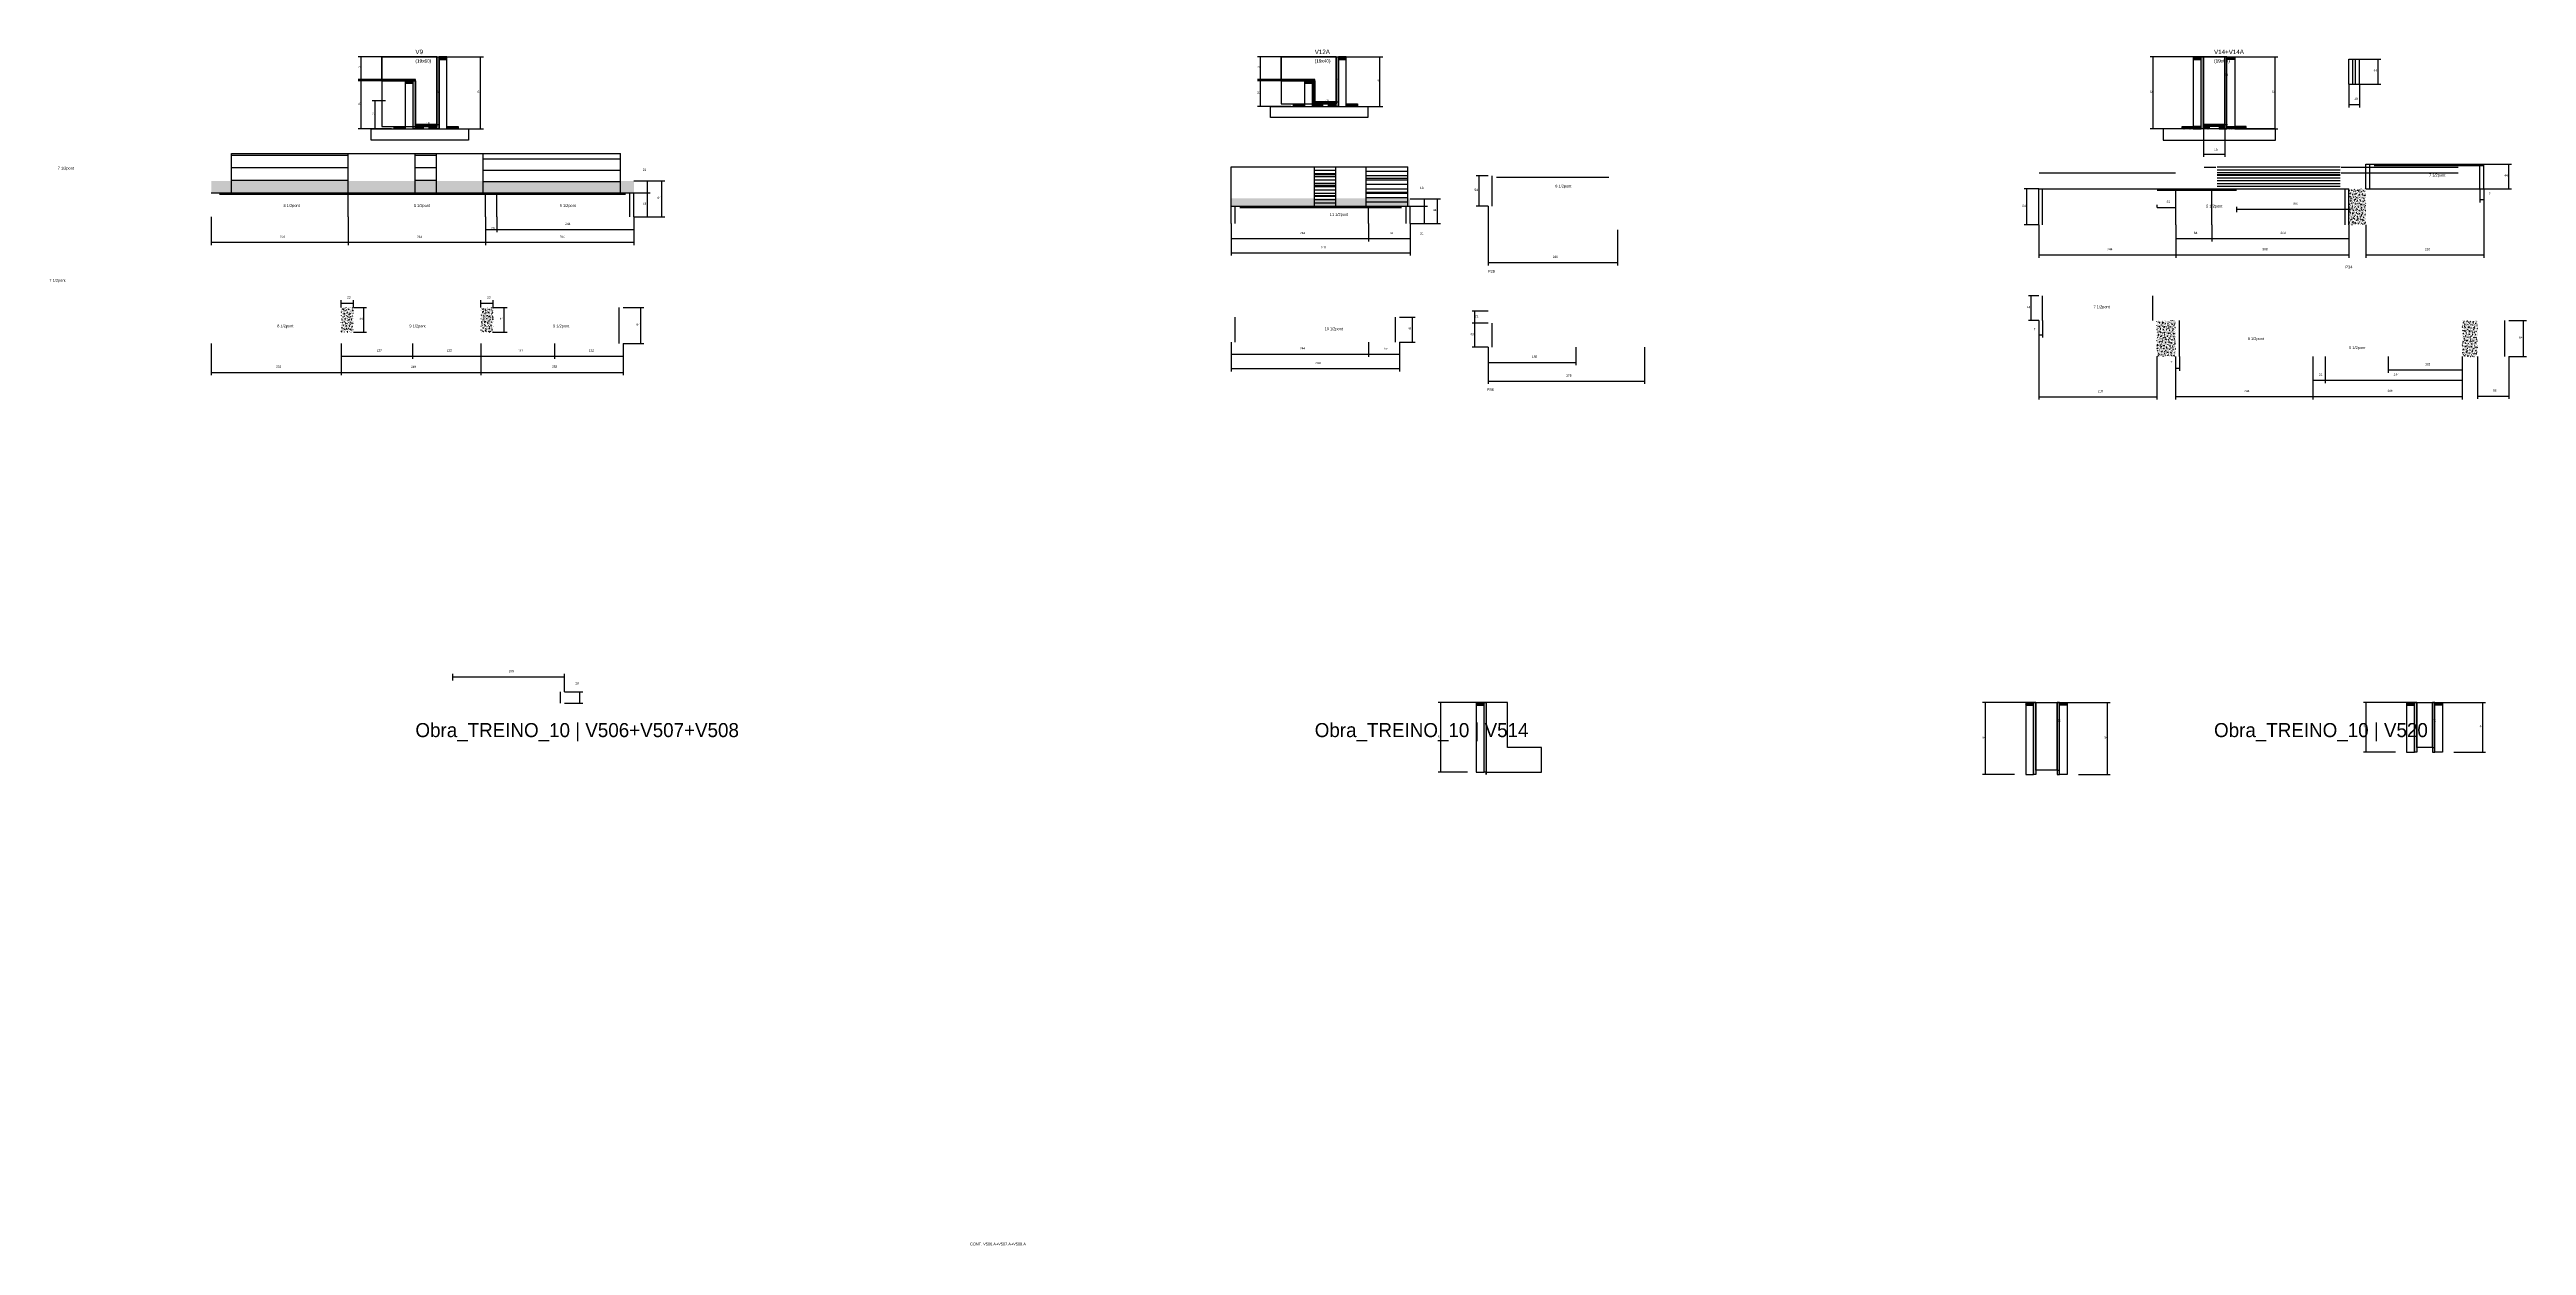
# Model space of a CAD drawing. Header units: metres. Extents: x -2848 to 22762, y -49062 to 1016.
# Drawn here: x -651 to 3756, y -24114 to -21987 of the extents above; entities that cross this region are included whole.
import ezdxf

# ---------------------------------------------------------------- set-up
doc = ezdxf.new("R2010")
doc.units = ezdxf.units.M
for name, color, linetype in [('CONCRETO', 251, 'Continuous'), ('COTA', 4, 'Continuous'), ('Cota Seção (2x)', 4, 'Continuous'), ('Hachura', 253, 'Continuous'), ('LABEL_ID', 3, 'Continuous'), ('Madeira', 126, 'Continuous'), ('NOMENCLATURA', 7, 'Continuous'), ('Painéis', 200, 'Continuous'), ('SARR_2.2x7', 40, 'Continuous'), ('Texto Seção', 7, 'Continuous')]:
    doc.layers.add(name, color=color, linetype=linetype)

msp = doc.modelspace()

# ---------------------------------------------------------------- hatches: boundary and pattern name
at = {"layer": 'COTA'}
h = msp.add_hatch(dxfattribs=at)
h.set_pattern_fill('AR-CONC', scale=0.03)
h.paths.add_polyline_path([(-363.4, -22220.6), (-363.4, -22242.6), (388.6, -22242.6), (388.6, -22220.6)])
h = msp.add_hatch(dxfattribs=at)
h.set_pattern_fill('AR-CONC', scale=0.03)
h.paths.add_polyline_path([(1451.6, -22251.5), (1451.6, -22265.5), (1769.6, -22265.5), (1769.6, -22251.5)])
h = msp.add_hatch(dxfattribs=at)
h.set_pattern_fill('AR-CONC', scale=0.03)
h.paths.add_polyline_path([(3440, -22298.8), (3470, -22298.8), (3470, -22234.8), (3440, -22234.8)])
h = msp.add_hatch(dxfattribs=at)
h.set_pattern_fill('AR-CONC', scale=0.03)
h.paths.add_polyline_path([(-132.4, -22445.9), (-110.4, -22445.9), (-110.4, -22489.9), (-132.4, -22489.9), (-132.4, -22489.9)])
h = msp.add_hatch(dxfattribs=at)
h.set_pattern_fill('AR-CONC', scale=0.03)
h.paths.add_polyline_path([(116.6, -22489.9), (138.6, -22489.9), (138.6, -22445.9), (116.6, -22445.9)])
h = msp.add_hatch(dxfattribs=at)
h.set_pattern_fill('AR-CONC', scale=0.03)
h.paths.add_polyline_path([(3098, -22533), (3131.5, -22533), (3131.5, -22469), (3098, -22469)])
h = msp.add_hatch(dxfattribs=at)
h.set_pattern_fill('AR-CONC', scale=0.03)
h.paths.add_polyline_path([(3641.5, -22533), (3668.5, -22533), (3668.5, -22469), (3641.5, -22469)])
at = {"layer": 'Hachura'}
h = msp.add_hatch(color=8, dxfattribs=at)
h.dxf.hatch_style = 1
h.paths.add_polyline_path([(38, -22000), (42, -22000), (42, -22000), (42, -22128), (42, -22128), (38, -22128), (38, -22128), (38, -22000)])
h = msp.add_hatch(dxfattribs=at)
h.set_pattern_fill('ANSI31', scale=0.5)
h.paths.add_polyline_path([(56, -22004.4), (56, -22000), (56, -22000), (42, -22000), (42, -22000), (42, -22004.4), (42, -22004.4), (56, -22004.4)])
h = msp.add_hatch(color=8, dxfattribs=at)
h.dxf.hatch_style = 1
h.paths.add_polyline_path([(1638, -22000), (1642, -22000), (1642, -22000), (1642, -22088), (1642, -22088), (1638, -22088), (1638, -22088), (1638, -22000)])
h = msp.add_hatch(dxfattribs=at)
h.set_pattern_fill('ANSI31', scale=0.5)
h.paths.add_polyline_path([(1656, -22004.4), (1656, -22000), (1656, -22000), (1642, -22000), (1642, -22000), (1642, -22004.4), (1642, -22004.4), (1656, -22004.4)])
h = msp.add_hatch(dxfattribs=at)
h.set_pattern_fill('ANSI31', scale=0.5)
h.paths.add_polyline_path([(3177, -22004.4), (3177, -22000), (3177, -22000), (3163, -22000), (3163, -22000), (3163, -22004.4), (3163, -22004.4), (3177, -22004.4)])
h = msp.add_hatch(color=8, dxfattribs=at)
h.dxf.hatch_style = 1
h.paths.add_polyline_path([(3177, -22000), (3181, -22000), (3181, -22000), (3181, -22128), (3181, -22128), (3177, -22128), (3177, -22128), (3177, -22000)])
h = msp.add_hatch(color=8, dxfattribs=at)
h.dxf.hatch_style = 1
h.paths.add_polyline_path([(3223, -22000), (3219, -22000), (3219, -22000), (3219, -22128), (3219, -22128), (3223, -22128), (3223, -22128), (3223, -22000)])
h = msp.add_hatch(dxfattribs=at)
h.set_pattern_fill('ANSI31', scale=0.5)
h.paths.add_polyline_path([(3223, -22004.4), (3223, -22000), (3223, -22000), (3237, -22000), (3237, -22000), (3237, -22004.4), (3237, -22004.4), (3223, -22004.4)])
h = msp.add_hatch(color=8, dxfattribs=at)
h.dxf.hatch_style = 1
h.paths.add_polyline_path([(0, -22042.4), (0, -22040), (0, -22040), (-60, -22040), (-60, -22040), (-60, -22042.4), (-60, -22042.4), (0, -22042.4)])
h = msp.add_hatch(dxfattribs=at)
h.set_pattern_fill('ANSI31', scale=0.5)
h.paths.add_polyline_path([(-4, -22046.8), (-4, -22042.4), (-4, -22042.4), (-18, -22042.4), (-18, -22042.4), (-18, -22046.8), (-18, -22046.8), (-4, -22046.8)])
h = msp.add_hatch(color=8, dxfattribs=at)
h.dxf.hatch_style = 1
h.paths.add_polyline_path([(-4, -22042.4), (0, -22042.4), (0, -22042.4), (0, -22128), (0, -22128), (-4, -22128), (-4, -22128), (-4, -22042.4)])
h = msp.add_hatch(color=8, dxfattribs=at)
h.dxf.hatch_style = 1
h.paths.add_polyline_path([(1600, -22042.4), (1600, -22040), (1600, -22040), (1540, -22040), (1540, -22040), (1540, -22042.4), (1540, -22042.4), (1600, -22042.4)])
h = msp.add_hatch(dxfattribs=at)
h.set_pattern_fill('ANSI31', scale=0.5)
h.paths.add_polyline_path([(1596, -22046.8), (1596, -22042.4), (1596, -22042.4), (1582, -22042.4), (1582, -22042.4), (1582, -22046.8), (1582, -22046.8), (1596, -22046.8)])
h = msp.add_hatch(color=8, dxfattribs=at)
h.dxf.hatch_style = 1
h.paths.add_polyline_path([(1596, -22042.4), (1600, -22042.4), (1600, -22042.4), (1600, -22088), (1600, -22088), (1596, -22088), (1596, -22088), (1596, -22042.4)])
h = msp.add_hatch(color=8, dxfattribs=at)
h.dxf.hatch_style = 1
h.paths.add_polyline_path([(38, -22123.6), (38, -22120), (38, -22120), (0, -22120), (0, -22120), (0, -22123.6), (0, -22123.6), (38, -22123.6)])
h = msp.add_hatch(dxfattribs=at)
h.set_pattern_fill('ANSI31', scale=0.5)
h.paths.add_polyline_path([(1562, -22088), (1562, -22083.6), (1562, -22083.6), (1582, -22083.6), (1582, -22083.6), (1582, -22088), (1582, -22088), (1562, -22088)])
h = msp.add_hatch(color=8, dxfattribs=at)
h.dxf.hatch_style = 1
h.paths.add_polyline_path([(1638, -22083.6), (1638, -22080), (1638, -22080), (1600, -22080), (1600, -22080), (1600, -22083.6), (1600, -22083.6), (1638, -22083.6)])
h = msp.add_hatch(dxfattribs=at)
h.set_pattern_fill('ANSI31', scale=0.5)
h.paths.add_polyline_path([(1600, -22088), (1600, -22083.6), (1600, -22083.6), (1614, -22083.6), (1614, -22083.6), (1614, -22088), (1614, -22088), (1600, -22088)])
h = msp.add_hatch(dxfattribs=at)
h.set_pattern_fill('ANSI31', scale=0.5)
h.paths.add_polyline_path([(1638, -22088), (1638, -22083.6), (1638, -22083.6), (1624, -22083.6), (1624, -22083.6), (1624, -22088), (1624, -22088), (1638, -22088)])
h = msp.add_hatch(dxfattribs=at)
h.set_pattern_fill('ANSI31', scale=0.5)
h.paths.add_polyline_path([(1656, -22088), (1656, -22083.6), (1656, -22083.6), (1676, -22083.6), (1676, -22083.6), (1676, -22088), (1676, -22088), (1656, -22088)])
h = msp.add_hatch(color=8, dxfattribs=at)
h.dxf.hatch_style = 1
h.paths.add_polyline_path([(3181, -22123.6), (3181, -22120), (3181, -22120), (3219, -22120), (3219, -22120), (3219, -22123.6), (3219, -22123.6), (3181, -22123.6)])
h = msp.add_hatch(dxfattribs=at)
h.set_pattern_fill('ANSI31', scale=0.5)
h.paths.add_polyline_path([(-38, -22128), (-38, -22123.6), (-38, -22123.6), (-18, -22123.6), (-18, -22123.6), (-18, -22128), (-18, -22128), (-38, -22128)])
h = msp.add_hatch(dxfattribs=at)
h.set_pattern_fill('ANSI31', scale=0.5)
h.paths.add_polyline_path([(0, -22128), (0, -22123.6), (0, -22123.6), (14, -22123.6), (14, -22123.6), (14, -22128), (14, -22128), (0, -22128)])
h = msp.add_hatch(dxfattribs=at)
h.set_pattern_fill('ANSI31', scale=0.5)
h.paths.add_polyline_path([(38, -22128), (38, -22123.6), (38, -22123.6), (24, -22123.6), (24, -22123.6), (24, -22128), (24, -22128), (38, -22128)])
h = msp.add_hatch(dxfattribs=at)
h.set_pattern_fill('ANSI31', scale=0.5)
h.paths.add_polyline_path([(56, -22128), (56, -22123.6), (56, -22123.6), (76, -22123.6), (76, -22123.6), (76, -22128), (76, -22128), (56, -22128)])
h = msp.add_hatch(dxfattribs=at)
h.set_pattern_fill('ANSI31', scale=0.5)
h.paths.add_polyline_path([(3143, -22128), (3143, -22123.6), (3143, -22123.6), (3163, -22123.6), (3163, -22123.6), (3163, -22128), (3163, -22128), (3143, -22128)])
h = msp.add_hatch(dxfattribs=at)
h.set_pattern_fill('ANSI31', scale=0.5)
h.paths.add_polyline_path([(3177, -22128), (3177, -22123.6), (3177, -22123.6), (3163, -22123.6), (3163, -22123.6), (3163, -22128), (3163, -22128), (3177, -22128)])
h = msp.add_hatch(dxfattribs=at)
h.set_pattern_fill('ANSI31', scale=0.5)
h.paths.add_polyline_path([(3181, -22128), (3181, -22123.6), (3181, -22123.6), (3191, -22123.6), (3191, -22123.6), (3191, -22128), (3191, -22128), (3181, -22128)])
h = msp.add_hatch(dxfattribs=at)
h.set_pattern_fill('ANSI31', scale=0.5)
h.paths.add_polyline_path([(3219, -22128), (3219, -22123.6), (3219, -22123.6), (3209, -22123.6), (3209, -22123.6), (3209, -22128), (3209, -22128), (3219, -22128)])
h = msp.add_hatch(dxfattribs=at)
h.set_pattern_fill('ANSI31', scale=0.5)
h.paths.add_polyline_path([(3223, -22128), (3223, -22123.6), (3223, -22123.6), (3237, -22123.6), (3237, -22123.6), (3237, -22128), (3237, -22128), (3223, -22128)])
h = msp.add_hatch(dxfattribs=at)
h.set_pattern_fill('ANSI31', scale=0.5)
h.paths.add_polyline_path([(3257, -22128), (3257, -22123.6), (3257, -22123.6), (3237, -22123.6), (3237, -22123.6), (3237, -22128), (3237, -22128), (3257, -22128)])
h = msp.add_hatch(dxfattribs=at)
h.set_pattern_fill('ANSI31', scale=0.5)
h.paths.add_polyline_path([(1901.2, -23152.9), (1901.2, -23148.5), (1901.2, -23148.5), (1887.2, -23148.5), (1887.2, -23148.5), (1887.2, -23152.9), (1887.2, -23152.9), (1901.2, -23152.9)])
h = msp.add_hatch(color=8, dxfattribs=at)
h.dxf.hatch_style = 1
h.paths.add_polyline_path([(1901.2, -23148.5), (1905.2, -23148.5), (1905.2, -23148.5), (1905.2, -23272.5), (1905.2, -23272.5), (1901.2, -23272.5), (1901.2, -23272.5), (1901.2, -23148.5)])
h = msp.add_hatch(dxfattribs=at)
h.set_pattern_fill('ANSI31', scale=0.5)
h.paths.add_polyline_path([(2878.9, -23152.9), (2878.9, -23148.5), (2878.9, -23148.5), (2864.9, -23148.5), (2864.9, -23148.5), (2864.9, -23152.9), (2864.9, -23152.9), (2878.9, -23152.9)])
h = msp.add_hatch(color=8, dxfattribs=at)
h.dxf.hatch_style = 1
h.paths.add_polyline_path([(2878.9, -23148.5), (2882.9, -23148.5), (2882.9, -23148.5), (2882.9, -23276.5), (2882.9, -23276.5), (2878.9, -23276.5), (2878.9, -23276.5), (2878.9, -23148.5)])
h = msp.add_hatch(color=8, dxfattribs=at)
h.dxf.hatch_style = 1
h.paths.add_polyline_path([(2924.9, -23148.5), (2920.9, -23148.5), (2920.9, -23148.5), (2920.9, -23276.5), (2920.9, -23276.5), (2924.9, -23276.5), (2924.9, -23276.5), (2924.9, -23148.5)])
h = msp.add_hatch(dxfattribs=at)
h.set_pattern_fill('ANSI31', scale=0.5)
h.paths.add_polyline_path([(2924.9, -23152.9), (2924.9, -23148.5), (2924.9, -23148.5), (2938.9, -23148.5), (2938.9, -23148.5), (2938.9, -23152.9), (2938.9, -23152.9), (2924.9, -23152.9)])
h = msp.add_hatch(dxfattribs=at)
h.set_pattern_fill('ANSI31', scale=0.5)
h.paths.add_polyline_path([(3556.6, -23152.9), (3556.6, -23148.5), (3556.6, -23148.5), (3542.6, -23148.5), (3542.6, -23148.5), (3542.6, -23152.9), (3542.6, -23152.9), (3556.6, -23152.9)])
h = msp.add_hatch(color=8, dxfattribs=at)
h.dxf.hatch_style = 1
h.paths.add_polyline_path([(3556.6, -23148.5), (3560.6, -23148.5), (3560.6, -23148.5), (3560.6, -23236.5), (3560.6, -23236.5), (3556.6, -23236.5), (3556.6, -23236.5), (3556.6, -23148.5)])
h = msp.add_hatch(color=8, dxfattribs=at)
h.dxf.hatch_style = 1
h.paths.add_polyline_path([(3592.5, -23148.5), (3588.5, -23148.5), (3588.5, -23148.5), (3588.6, -23236.5), (3588.6, -23236.5), (3592.6, -23236.5), (3592.6, -23236.5), (3592.5, -23148.5)])
h = msp.add_hatch(dxfattribs=at)
h.set_pattern_fill('ANSI31', scale=0.5)
h.paths.add_polyline_path([(3592.5, -23152.9), (3592.5, -23148.5), (3592.5, -23148.5), (3606.5, -23148.5), (3606.5, -23148.5), (3606.5, -23152.9), (3606.5, -23152.9), (3592.5, -23152.9)])

# ---------------------------------------------------------------- linework, layer by layer
at = {"layer": 'CONCRETO'}
for points in [[(0, -22040), (-60, -22040), (-60, -22000), (0, -22000), (0, -22000), (38, -22000), (38, -22123.6), (38, -22123.6), (38, -22120), (0, -22120)], [(-60, -22123.6), (38, -22123.6), (38, -22000), (-60, -22000)], [(1600, -22040), (1540, -22040), (1540, -22000), (1600, -22000), (1600, -22000), (1638, -22000), (1638, -22083.6), (1638, -22083.6), (1638, -22080), (1600, -22080)], [(1540, -22083.6), (1638, -22083.6), (1638, -22000), (1540, -22000)], [(3181, -22000), (3181, -22000), (3181, -22000), (3181, -22000), (3219, -22000), (3219, -22000), (3219, -22000), (3219, -22120), (3181, -22120), (3181, -22000)], [(3181, -22120), (3219, -22120), (3219, -22000), (3181, -22000)], [(1905.2, -23276.5), (1905.2, -23272.5), (2003.2, -23272.5), (2003.2, -23228.5), (1943.2, -23228.5), (1943.2, -23148.5), (1905.2, -23148.5), (1905.2, -23276.5)], [(2882.9, -23148.5), (2882.9, -23148.5), (2882.9, -23148.5), (2882.9, -23148.5), (2920.9, -23148.5), (2920.9, -23148.5), (2920.9, -23148.5), (2920.9, -23268.5), (2882.9, -23268.5), (2882.9, -23148.5)], [(3560.6, -23148.5), (3560.6, -23148.5), (3560.6, -23148.5), (3560.6, -23148.5), (3588.6, -23148.5), (3588.6, -23148.5), (3588.6, -23148.5), (3588.6, -23228.5), (3560.6, -23228.5), (3560.6, -23148.5)]]:
    msp.add_lwpolyline(points, close=True, dxfattribs=at)
at = {"layer": 'COTA'}
for p, q in [((-60, -22000), (-101.7, -22000)), ((-96.7, -22040), (-96.7, -22000)), ((56, -22000), (121, -22000)), ((116, -22128), (116, -22000)), ((1540, -22000), (1498.3, -22000)), ((1503.3, -22040), (1503.3, -22000)), ((1656, -22000), (1721, -22000)), ((1716, -22088), (1716, -22000)), ((3181, -22000), (3086.4, -22000)), ((3091.4, -22128), (3091.4, -22000)), ((3237, -22000), (3313.5, -22000)), ((3308.5, -22128), (3308.5, -22000)), ((3458.9, -22004.2), (3496.9, -22004.2)), ((3491.9, -22048.2), (3491.9, -22004.2)), ((-60, -22040), (-101.7, -22040)), ((-60, -22042.4), (-101.7, -22042.4)), ((-96.7, -22128), (-96.7, -22042.4)), ((1540, -22040), (1498.3, -22040)), ((1540, -22042.4), (1498.3, -22042.4)), ((1503.3, -22088), (1503.3, -22042.4)), ((3439.9, -22048.2), (3439.9, -22089.7)), ((3458.9, -22048.2), (3496.9, -22048.2)), ((3458.9, -22048.2), (3458.9, -22089.7)), ((-53.3, -22078), (-76.9, -22078)), ((-71.9, -22128), (-71.9, -22078)), ((1557.6, -22088), (1498.3, -22088)), ((1656, -22088), (1721, -22088)), ((3439.9, -22084.7), (3458.9, -22084.7)), ((-42.4, -22128), (-101.7, -22128)), ((-53.3, -22128), (-76.9, -22128)), ((56, -22128), (121, -22128)), ((3143, -22128), (3086.4, -22128)), ((3181, -22123.6), (3181, -22177.7)), ((3219, -22123.6), (3219, -22177.7)), ((3257, -22128), (3313.5, -22128)), ((3181, -22172.7), (3219, -22172.7)), ((3680, -22190.8), (3729.3, -22190.8)), ((3724.3, -22234.8), (3724.3, -22190.8)), ((1908.5, -22211.6), (1887.3, -22211.6)), ((1892.3, -22265.6), (1892.3, -22211.6)), ((2888, -22234.8), (2861.9, -22234.8)), ((2866.9, -22298.8), (2866.9, -22234.8)), ((3673, -22234.8), (3673, -22258.8)), ((3673, -22253.8), (3680, -22253.8)), ((3680, -22234.8), (3680, -22357.2)), ((3680, -22234.8), (3680, -22258.8)), ((3680, -22234.8), (3729.3, -22234.8)), ((1908.5, -22265.6), (1887.3, -22265.6)), ((2888, -22298.8), (2861.9, -22298.8)), ((3470, -22298.8), (3470, -22357.2)), ((3470, -22352.2), (3680, -22352.2)), ((2888, -22425), (2869.9, -22425)), ((2874.9, -22469), (2874.9, -22425)), ((1908.5, -22452.5), (1879.9, -22452.5)), ((1908.5, -22473.7), (1879.9, -22473.7)), ((1908.5, -22473.7), (1879.9, -22473.7)), ((1884.9, -22473.7), (1884.9, -22452.5)), ((1884.9, -22516.5), (1884.9, -22473.7)), ((2888, -22469), (2869.9, -22469)), ((2888, -22469), (2888, -22609.5)), ((2888, -22469), (2888, -22499.2)), ((2895, -22469), (2895, -22499.2)), ((1908.5, -22516.5), (1879.9, -22516.5)), ((2888, -22494.2), (2895, -22494.2)), ((3098, -22533), (3098, -22609.5)), ((3131.5, -22533), (3131.5, -22558.5)), ((3131.5, -22553.5), (3138.5, -22553.5)), ((3138.5, -22533), (3138.5, -22558.5)), ((3375.5, -22533), (3375.5, -22580.1)), ((3397.5, -22533), (3397.5, -22580.1)), ((3397.5, -22533), (3397.5, -22580.1)), ((3509.5, -22533), (3509.5, -22561.8)), ((3509.5, -22556.8), (3641.5, -22556.8)), ((3641.5, -22533), (3641.5, -22561.8)), ((3641.5, -22533), (3641.5, -22580.1)), ((2888, -22604.5), (3098, -22604.5)), ((3375.5, -22575.1), (3397.5, -22575.1)), ((3397.5, -22575.1), (3641.5, -22575.1)), ((1905.2, -23148.5), (1819.6, -23148.5)), ((1824.6, -23272.5), (1824.6, -23148.5)), ((2882.9, -23148.5), (2788.2, -23148.5)), ((2793.2, -23276.5), (2793.2, -23148.5)), ((2938.9, -23148.5), (3015.3, -23148.5)), ((3010.3, -23276.5), (3010.3, -23148.5)), ((3560.6, -23148.5), (3465.9, -23148.5)), ((3470.9, -23236.5), (3470.9, -23148.5)), ((3606.5, -23148.5), (3683, -23148.5)), ((3678, -23236.5), (3678, -23148.5)), ((3522.6, -23236.5), (3465.9, -23236.5)), ((3626.6, -23236.5), (3683, -23236.5)), ((1871.6, -23272.5), (1819.6, -23272.5)), ((2844.9, -23276.5), (2788.2, -23276.5)), ((2958.9, -23276.5), (3015.3, -23276.5))]:
    msp.add_line(p, q, dxfattribs=at)
at = {"layer": 'Cota Seção (2x)'}
for p, q in [((0, -22000), (43, -22000)), ((38, -22120), (38, -22000)), ((1600, -22000), (1643, -22000)), ((1638, -22080), (1638, -22000)), ((3219, -22120), (3219, -22000)), ((3219, -22000), (3224, -22000)), ((1600, -22088), (1600, -22075)), ((1638, -22088), (1638, -22075)), ((0, -22128), (0, -22115)), ((0, -22120), (43, -22120)), ((0, -22120), (38, -22120)), ((38, -22128), (38, -22115)), ((1600, -22080), (1643, -22080)), ((1600, -22080), (1638, -22080)), ((3219, -22120), (3224, -22120)), ((388.6, -22220.6), (443.6, -22220.6)), ((388.6, -22220.6), (417.6, -22220.6)), ((388.6, -22241.8), (417.6, -22241.8)), ((388.6, -22241.8), (417.6, -22241.8)), ((412.6, -22241.8), (412.6, -22220.6)), ((412.6, -22284.6), (412.6, -22241.8)), ((438.6, -22284.6), (438.6, -22220.6)), ((1769.6, -22252.3), (1823.5, -22252.3)), ((1769.6, -22252.3), (1800.5, -22252.3)), ((1795.5, -22265.5), (1795.5, -22252.3)), ((1818.5, -22296.3), (1818.5, -22252.3)), ((-363.4, -22284.6), (-363.4, -22334.8)), ((-119.4, -22284.6), (-119.4, -22334.8)), ((-119.4, -22284.6), (-119.4, -22334.8)), ((124.6, -22284.6), (124.6, -22334.8)), ((124.6, -22284.6), (124.6, -22334.8)), ((124.6, -22284.6), (124.6, -22311.8)), ((144.6, -22284.6), (144.6, -22311.8)), ((144.6, -22284.6), (144.6, -22311.8)), ((388.6, -22284.6), (388.6, -22334.8)), ((388.6, -22284.6), (388.6, -22311.8)), ((388.6, -22284.6), (417.6, -22284.6)), ((388.6, -22284.6), (443.6, -22284.6)), ((1451.6, -22296.3), (1451.6, -22353.5)), ((1451.6, -22296.3), (1451.6, -22328.3)), ((1695.6, -22296.3), (1695.6, -22328.3)), ((1695.6, -22296.3), (1695.6, -22328.3)), ((1769.6, -22265.5), (1800.5, -22265.5)), ((1769.6, -22265.5), (1800.5, -22265.5)), ((1769.6, -22296.3), (1769.6, -22353.5)), ((1769.6, -22296.3), (1823.5, -22296.3)), ((1769.6, -22296.3), (1769.6, -22328.3)), ((1769.6, -22296.3), (1800.5, -22296.3)), ((1795.5, -22296.3), (1795.5, -22265.5)), ((1908.5, -22265.6), (1908.5, -22370.9)), ((3099, -22268), (3099, -22263)), ((3099, -22268), (3132, -22268)), ((3132, -22268), (3132, -22263)), ((3240, -22266.8), (3240, -22276.1)), ((3240, -22271.1), (3440, -22271.1)), ((3440, -22266.8), (3440, -22276.1)), ((-363.4, -22329.8), (-119.4, -22329.8)), ((-119.4, -22329.8), (124.6, -22329.8)), ((124.6, -22306.8), (144.6, -22306.8)), ((124.6, -22329.8), (388.6, -22329.8)), ((144.6, -22306.8), (388.6, -22306.8)), ((1451.6, -22323.3), (1695.6, -22323.3)), ((1695.6, -22323.3), (1769.6, -22323.3)), ((2138.5, -22307.6), (2138.5, -22370.9)), ((2888, -22298.8), (2888, -22357.2)), ((3132, -22298.8), (3132, -22357.2)), ((3132, -22298.8), (3132, -22328.2)), ((3132, -22298.8), (3132, -22357.2)), ((3132, -22323.2), (3196, -22323.2)), ((3196, -22298.8), (3196, -22328.2)), ((3196, -22298.8), (3196, -22328.2)), ((3196, -22323.2), (3440, -22323.2)), ((3440, -22298.8), (3440, -22328.2)), ((3440, -22298.8), (3440, -22357.2)), ((1451.6, -22348.5), (1769.6, -22348.5)), ((1908.5, -22365.9), (2138.5, -22365.9)), ((2888, -22352.2), (3132, -22352.2)), ((3132, -22352.2), (3440, -22352.2)), ((-132.4, -22445.9), (-132.4, -22433)), ((-132.4, -22438), (-110.4, -22438)), ((-110.4, -22445.9), (-110.4, -22433)), ((-110.4, -22445.9), (-86.8, -22445.9)), ((-91.8, -22489.9), (-91.8, -22445.9)), ((116.6, -22445.9), (116.6, -22433)), ((116.6, -22438), (138.6, -22438)), ((138.6, -22445.9), (138.6, -22433)), ((138.6, -22445.9), (163.1, -22445.9)), ((158.1, -22489.9), (158.1, -22445.9)), ((369.6, -22445.9), (406.3, -22445.9)), ((401.3, -22509.9), (401.3, -22445.9)), ((1750.6, -22463.2), (1778.8, -22463.2)), ((1773.8, -22507.2), (1773.8, -22463.2)), ((3724.5, -22469), (3755.8, -22469)), ((3750.8, -22533), (3750.8, -22469)), ((-363.4, -22509.9), (-363.4, -22566.2)), ((-132.4, -22509.9), (-132.4, -22566.2)), ((-132.4, -22509.9), (-132.4, -22566.2)), ((-132.4, -22509.9), (-132.4, -22537.1)), ((-110.4, -22489.9), (-86.8, -22489.9)), ((-5.4, -22509.9), (-5.4, -22537.1)), ((-5.4, -22509.9), (-5.4, -22537.1)), ((116.6, -22509.9), (116.6, -22566.2)), ((116.6, -22509.9), (116.6, -22566.2)), ((116.6, -22509.9), (116.6, -22537.1)), ((116.6, -22509.9), (116.6, -22537.1)), ((138.6, -22489.9), (163.1, -22489.9)), ((247.6, -22509.9), (247.6, -22537.1)), ((247.6, -22509.9), (247.6, -22537.1)), ((369.6, -22509.9), (369.6, -22566.2)), ((369.6, -22509.9), (369.6, -22537.1)), ((369.6, -22509.9), (406.3, -22509.9)), ((1451.6, -22507.2), (1451.6, -22559.5)), ((1451.6, -22507.2), (1451.6, -22533.5)), ((1695.6, -22507.2), (1695.6, -22533.5)), ((1695.6, -22507.2), (1695.6, -22533.5)), ((1750.6, -22507.2), (1750.6, -22559.5)), ((1750.6, -22507.2), (1778.8, -22507.2)), ((1750.6, -22507.2), (1750.6, -22533.5)), ((1908.5, -22516.5), (1908.5, -22581.8)), ((1908.5, -22516.5), (1908.5, -22548.4)), ((2064.5, -22516.5), (2064.5, -22548.4)), ((2186.5, -22516.5), (2186.5, -22581.8)), ((-363.4, -22561.2), (-132.4, -22561.2)), ((-132.4, -22532.1), (-5.4, -22532.1)), ((-132.4, -22561.2), (116.6, -22561.2)), ((-5.4, -22532.1), (116.6, -22532.1)), ((116.6, -22532.1), (247.6, -22532.1)), ((116.6, -22561.2), (369.6, -22561.2)), ((247.6, -22532.1), (369.6, -22532.1)), ((1451.6, -22528.5), (1695.6, -22528.5)), ((1451.6, -22554.5), (1750.6, -22554.5)), ((1695.6, -22528.5), (1750.6, -22528.5)), ((1908.5, -22543.4), (2064.5, -22543.4)), ((3131.5, -22533), (3131.5, -22609.3)), ((3375.5, -22533), (3375.5, -22609.3)), ((3375.5, -22533), (3375.5, -22609.3)), ((3641.5, -22533), (3641.5, -22609.3)), ((3668.5, -22533), (3668.5, -22608.4)), ((3724.5, -22533), (3724.5, -22608.4)), ((3724.5, -22533), (3755.8, -22533)), ((1908.5, -22576.8), (2186.5, -22576.8)), ((3131.5, -22604.3), (3375.5, -22604.3)), ((3375.5, -22604.3), (3641.5, -22604.3)), ((3668.5, -22603.4), (3724.5, -22603.4)), ((66.4, -23109.5), (66.4, -23097.6)), ((66.4, -23102.6), (265.4, -23102.6)), ((265.4, -23129.5), (265.4, -23097.6)), ((265.4, -23129.5), (297.7, -23129.5)), ((292.7, -23149.5), (292.7, -23129.5)), ((265.4, -23149.5), (297.7, -23149.5)), ((2920.9, -23268.5), (2920.9, -23148.5)), ((2920.9, -23148.5), (2925.9, -23148.5)), ((3588.5, -23148.5), (3593.6, -23148.5)), ((3588.6, -23228.5), (3588.6, -23148.5)), ((3588.6, -23228.5), (3593.6, -23228.5)), ((2920.9, -23268.5), (2925.9, -23268.5))]:
    msp.add_line(p, q, dxfattribs=at)
at = {"layer": 'Madeira'}
for points in [[(56, -22004.4), (56, -22000), (42, -22000), (42, -22004.4)], [(56, -22000), (42, -22000), (42, -22128), (56, -22128)], [(1656, -22004.4), (1656, -22000), (1642, -22000), (1642, -22004.4)], [(1656, -22000), (1642, -22000), (1642, -22088), (1656, -22088)], [(3177, -22004.4), (3177, -22000), (3163, -22000), (3163, -22004.4)], [(3177, -22000), (3163, -22000), (3163, -22128), (3177, -22128)], [(3223, -22004.4), (3223, -22000), (3237, -22000), (3237, -22004.4)], [(3223, -22000), (3237, -22000), (3237, -22128), (3223, -22128)], [(-4, -22046.8), (-4, -22042.4), (-18, -22042.4), (-18, -22046.8)], [(-4, -22042.4), (-18, -22042.4), (-18, -22128), (-4, -22128)], [(1596, -22046.8), (1596, -22042.4), (1582, -22042.4), (1582, -22046.8)], [(1596, -22042.4), (1582, -22042.4), (1582, -22088), (1596, -22088)], [(1694.4, -22108), (1521.4, -22108), (1521.4, -22088), (1694.4, -22088)], [(1562, -22088), (1562, -22083.6), (1582, -22083.6), (1582, -22088)], [(1600, -22088), (1600, -22083.6), (1614, -22083.6), (1614, -22088)], [(1638, -22088), (1638, -22083.6), (1624, -22083.6), (1624, -22088)], [(1656, -22088), (1656, -22083.6), (1676, -22083.6), (1676, -22088)], [(94.3, -22148), (-78.6, -22148), (-78.6, -22128), (94.3, -22128)], [(-38, -22128), (-38, -22123.6), (-18, -22123.6), (-18, -22128)], [(0, -22128), (0, -22123.6), (14, -22123.6), (14, -22128)], [(38, -22128), (38, -22123.6), (24, -22123.6), (24, -22128)], [(56, -22128), (56, -22123.6), (76, -22123.6), (76, -22128)], [(3109.6, -22148), (3309.1, -22148), (3309.1, -22128), (3109.6, -22128)], [(3143, -22128), (3143, -22123.6), (3163, -22123.6), (3163, -22128)], [(3177, -22128), (3177, -22123.6), (3163, -22123.6), (3163, -22128)], [(3181, -22128), (3181, -22123.6), (3191, -22123.6), (3191, -22128)], [(3219, -22128), (3219, -22123.6), (3209, -22123.6), (3209, -22128)], [(3223, -22128), (3223, -22123.6), (3237, -22123.6), (3237, -22128)], [(3257, -22128), (3257, -22123.6), (3237, -22123.6), (3237, -22128)], [(1901.2, -23152.9), (1901.2, -23148.5), (1887.2, -23148.5), (1887.2, -23152.9)], [(1901.2, -23148.5), (1887.2, -23148.5), (1887.2, -23272.5), (1901.2, -23272.5)], [(2878.9, -23152.9), (2878.9, -23148.5), (2864.9, -23148.5), (2864.9, -23152.9)], [(2878.9, -23148.5), (2864.9, -23148.5), (2864.9, -23276.5), (2878.9, -23276.5)], [(2924.9, -23152.9), (2924.9, -23148.5), (2938.9, -23148.5), (2938.9, -23152.9)], [(2924.9, -23148.5), (2938.9, -23148.5), (2938.9, -23276.5), (2924.9, -23276.5)], [(3556.6, -23152.9), (3556.6, -23148.5), (3542.6, -23148.5), (3542.6, -23152.9)], [(3556.6, -23148.5), (3542.6, -23148.5), (3542.6, -23236.5), (3556.6, -23236.5)], [(3592.5, -23152.9), (3592.5, -23148.5), (3606.5, -23148.5), (3606.5, -23152.9)], [(3592.5, -23148.5), (3606.5, -23148.5), (3606.6, -23236.5), (3592.6, -23236.5)]]:
    msp.add_lwpolyline(points, close=True, dxfattribs=at)
at = {"layer": 'Painéis'}
for p, q in [((42, -22128), (42, -22000)), ((1642, -22088), (1642, -22000)), ((3181, -22128), (3181, -22000)), ((3219, -22128), (3219, -22000)), ((3439.9, -22004.2), (3458.9, -22004.2)), ((3439.9, -22048.2), (3439.9, -22004.2)), ((3458.9, -22048.2), (3458.9, -22004.2)), ((-60, -22040), (0, -22040)), ((0, -22128), (0, -22042.4)), ((1540, -22040), (1600, -22040)), ((1600, -22088), (1600, -22042.4)), ((3439.9, -22048.2), (3458.9, -22048.2)), ((0, -22120), (38, -22120)), ((0, -22123.6), (0, -22120)), ((38, -22123.6), (38, -22120)), ((1600, -22080), (1638, -22080)), ((1600, -22083.6), (1600, -22080)), ((1638, -22083.6), (1638, -22080)), ((3181, -22120), (3219, -22120)), ((3181, -22123.6), (3181, -22120)), ((3219, -22123.6), (3219, -22120)), ((-327.2, -22171.8), (-119.4, -22171.8)), ((-327.2, -22241.8), (-327.2, -22171.8)), ((-119.4, -22241.8), (-119.4, -22171.8)), ((-119.4, -22171.8), (-0.4, -22171.8)), ((-119.4, -22241.8), (-119.4, -22171.8)), ((-0.4, -22241.8), (-0.4, -22171.8)), ((-0.4, -22171.8), (37.6, -22171.8)), ((-0.4, -22241.8), (-0.4, -22171.8)), ((37.6, -22241.8), (37.6, -22171.8)), ((37.6, -22171.8), (120.6, -22171.8)), ((37.6, -22241.8), (37.6, -22171.8)), ((120.6, -22241.8), (120.6, -22171.8)), ((120.6, -22171.8), (364.6, -22171.8)), ((120.6, -22241.8), (120.6, -22171.8)), ((364.6, -22241.8), (364.6, -22171.8)), ((1451.6, -22195.5), (1599.6, -22195.5)), ((1451.6, -22265.5), (1451.6, -22195.5)), ((1599.6, -22265.5), (1599.6, -22195.5)), ((1599.6, -22195.5), (1637.6, -22195.5)), ((1599.6, -22265.5), (1599.6, -22195.5)), ((1637.6, -22265.5), (1637.6, -22195.5)), ((1637.6, -22195.5), (1691.6, -22195.5)), ((1637.6, -22265.5), (1637.6, -22195.5)), ((1691.6, -22265.5), (1691.6, -22195.5)), ((1691.6, -22195.5), (1765.6, -22195.5)), ((1691.6, -22265.5), (1691.6, -22195.5)), ((1765.6, -22265.5), (1765.6, -22195.5)), ((3470, -22190.8), (3680, -22190.8)), ((3470, -22234.8), (3470, -22190.8)), ((3680, -22234.8), (3680, -22190.8)), ((-363.4, -22241.8), (388.6, -22241.8)), ((-327.2, -22241.8), (-119.4, -22241.8)), ((-119.4, -22284.6), (-119.4, -22241.8)), ((-119.4, -22241.8), (-0.4, -22241.8)), ((-0.4, -22241.8), (37.6, -22241.8)), ((37.6, -22241.8), (120.6, -22241.8)), ((120.6, -22241.8), (364.6, -22241.8)), ((124.6, -22284.6), (124.6, -22241.8)), ((144.6, -22284.6), (144.6, -22241.8)), ((388.6, -22284.6), (388.6, -22241.8)), ((2888, -22234.8), (3440, -22234.8)), ((2888, -22298.8), (2888, -22234.8)), ((3132, -22298.8), (3132, -22234.8)), ((3196, -22298.8), (3196, -22234.8)), ((3440, -22298.8), (3440, -22234.8)), ((3470, -22234.8), (3680, -22234.8)), ((1451.6, -22265.5), (1769.6, -22265.5)), ((1451.6, -22296.3), (1451.6, -22265.5)), ((1451.6, -22265.5), (1599.6, -22265.5)), ((1599.6, -22265.5), (1637.6, -22265.5)), ((1637.6, -22265.5), (1691.6, -22265.5)), ((1691.6, -22265.5), (1765.6, -22265.5)), ((1695.6, -22296.3), (1695.6, -22265.5)), ((1769.6, -22296.3), (1769.6, -22265.5))]:
    msp.add_line(p, q, dxfattribs=at)
for points in [[(38, -22000), (42, -22000), (42, -22128), (38, -22128)], [(1638, -22000), (1642, -22000), (1642, -22088), (1638, -22088)], [(3177, -22000), (3181, -22000), (3181, -22128), (3177, -22128)], [(3223, -22000), (3219, -22000), (3219, -22128), (3223, -22128)], [(0, -22042.4), (0, -22040), (-60, -22040), (-60, -22042.4)], [(-4, -22042.4), (0, -22042.4), (0, -22128), (-4, -22128)], [(1600, -22042.4), (1600, -22040), (1540, -22040), (1540, -22042.4)], [(1596, -22042.4), (1600, -22042.4), (1600, -22088), (1596, -22088)], [(38, -22123.6), (38, -22120), (0, -22120), (0, -22123.6)], [(1638, -22083.6), (1638, -22080), (1600, -22080), (1600, -22083.6)], [(3181, -22123.6), (3181, -22120), (3219, -22120), (3219, -22123.6)], [(1901.2, -23148.5), (1905.2, -23148.5), (1905.2, -23272.5), (1901.2, -23272.5)], [(2878.9, -23148.5), (2882.9, -23148.5), (2882.9, -23276.5), (2878.9, -23276.5)], [(2924.9, -23148.5), (2920.9, -23148.5), (2920.9, -23276.5), (2924.9, -23276.5)], [(3556.6, -23148.5), (3560.6, -23148.5), (3560.6, -23236.5), (3556.6, -23236.5)], [(3592.5, -23148.5), (3588.5, -23148.5), (3588.6, -23236.5), (3592.6, -23236.5)]]:
    msp.add_lwpolyline(points, close=True, dxfattribs=at)
at = {"layer": 'SARR_2.2x7'}
for p, q in [((3446.9, -22048.2), (3446.9, -22004.2)), ((3451.9, -22048.2), (3451.9, -22004.2)), ((-326.2, -22174.5), (-120.4, -22174.5)), ((-326.2, -22197), (-120.4, -22197)), ((0.6, -22174.5), (36.6, -22174.5)), ((0.6, -22197), (36.6, -22197)), ((121.6, -22181.3), (363.6, -22181.3)), ((121.6, -22201.4), (363.6, -22201.4)), ((1600.6, -22201.3), (1636.6, -22201.3)), ((1600.6, -22207.2), (1636.6, -22207.2)), ((1600.6, -22209.1), (1636.6, -22209.1)), ((1692.6, -22203.3), (1764.6, -22203.3)), ((2889, -22206), (3131.3, -22206)), ((3182.3, -22196.4), (3203.3, -22196.4)), ((3205.3, -22195.7), (3424.3, -22195.7)), ((3205.3, -22200.6), (3424.3, -22200.6)), ((3205.3, -22205.5), (3424.3, -22205.5)), ((3205.3, -22209.2), (3424.3, -22209.2)), ((3426.3, -22196.4), (3634.3, -22196.4)), ((3426.3, -22206), (3634.3, -22206)), ((3477, -22234.8), (3477, -22190.8)), ((3485, -22193), (3680, -22193)), ((3673, -22234.8), (3673, -22190.8)), ((-348.4, -22244), (-119.4, -22244)), ((-326.2, -22219.4), (-120.4, -22219.4)), ((-119.4, -22244), (124.6, -22244)), ((0.6, -22219.4), (36.6, -22219.4)), ((121.6, -22221.6), (363.6, -22221.6)), ((124.6, -22244), (373.6, -22244)), ((381.6, -22284.6), (381.6, -22241.8)), ((1600.6, -22213), (1636.6, -22213)), ((1600.6, -22218.8), (1636.6, -22218.8)), ((1600.6, -22224.7), (1636.6, -22224.7)), ((1600.6, -22227.9), (1636.6, -22227.9)), ((1600.6, -22230.5), (1636.6, -22230.5)), ((1600.6, -22236.3), (1636.6, -22236.3)), ((1600.6, -22242.2), (1636.6, -22242.2)), ((1600.6, -22246.7), (1636.6, -22246.7)), ((1600.6, -22248), (1636.6, -22248)), ((1600.6, -22253.8), (1636.6, -22253.8)), ((1692.6, -22211.1), (1764.6, -22211.1)), ((1692.6, -22215.4), (1764.6, -22215.4)), ((1692.6, -22218.8), (1764.6, -22218.8)), ((1692.6, -22226.6), (1764.6, -22226.6)), ((1692.6, -22234.4), (1764.6, -22234.4)), ((1692.6, -22240.4), (1764.6, -22240.4)), ((1692.6, -22242.2), (1764.6, -22242.2)), ((1692.6, -22249.9), (1764.6, -22249.9)), ((1915.5, -22265.6), (1915.5, -22211.6)), ((1923.5, -22213.8), (2123.5, -22213.8)), ((2895, -22298.8), (2895, -22234.8)), ((3099, -22237), (3132, -22237)), ((3132, -22237), (3240, -22237)), ((3205.3, -22210.4), (3424.3, -22210.4)), ((3205.3, -22215.2), (3424.3, -22215.2)), ((3205.3, -22220.1), (3424.3, -22220.1)), ((3205.3, -22225), (3424.3, -22225)), ((3205.3, -22229.9), (3424.3, -22229.9)), ((3433, -22298.8), (3433, -22234.8)), ((1458.6, -22296.3), (1458.6, -22265.5)), ((1466.6, -22267.7), (1754.6, -22267.7)), ((1600.6, -22259.7), (1636.6, -22259.7)), ((1692.6, -22257.7), (1764.6, -22257.7)), ((1762.6, -22296.3), (1762.6, -22265.5)), ((2895, -22469), (2895, -22425)), ((3091, -22469), (3091, -22425)), ((362.6, -22509.9), (362.6, -22445.9)), ((1458.6, -22507.2), (1458.6, -22463.2)), ((1743.6, -22507.2), (1743.6, -22463.2)), ((1915.5, -22516.5), (1915.5, -22473.7)), ((3138.5, -22533), (3138.5, -22469)), ((3717.5, -22533), (3717.5, -22469)), ((258.4, -23149.5), (258.4, -23129.5))]:
    msp.add_line(p, q, dxfattribs=at)

# ---------------------------------------------------------------- texts
at = {"layer": 'COTA'}
for s, p in [('20', (-102.2, -22020)), ('20', (1497.8, -22020)), ('44', (3483.9, -22026.2)), ('64', (110.5, -22064)), ('23', (1497.8, -22065.2)), ('44', (1710.5, -22044)), ('64', (3085.9, -22064)), ('64', (3303, -22064)), ('19', (3449.4, -22076.6)), ('43', (-102.2, -22085.2)), ('25', (-77.4, -22103)), ('19', (3200, -22167.2)), ('44', (3716.3, -22212.8)), ('54', (1884.2, -22238.6)), ('7', (3688.8, -22245.7)), ('64', (2858.8, -22266.8)), ('210', (3575, -22344.1)), ('21', (1884.9, -22463.1)), ('44', (2866.8, -22447)), ('43', (1876.8, -22495.1)), ('7', (2879.1, -22486.1)), ('7', (3122.7, -22545.4)), ('132', (3575.5, -22548.6)), ('210', (2993, -22596.4)), ('22', (3386.5, -22567.1)), ('244', (3519.5, -22567)), ('62', (1819.1, -23210.5)), ('64', (2787.7, -23212.5)), ('64', (3004.8, -23212.5)), ('44', (3465.4, -23192.5)), ('44', (3672.5, -23192.5))]:
    msp.add_text(s, height=4, dxfattribs=at).set_placement(p)
at = {"layer": 'Cota Seção (2x)'}
for s, p in [('60', (3219, -22034)), ('60', (38, -22064)), ('19', (1619, -22080)), ('40', (1638, -22041.8)), ('19', (19, -22120)), ('21', (404.6, -22202.7)), ('64', (430.5, -22252.6)), ('13', (1787.3, -22235)), ('244', (266.6, -22298.7)), ('43', (404.5, -22263.2)), ('44', (1810.4, -22274.3)), ('33', (3115.5, -22259.8)), ('200', (3340, -22263)), ('244', (-241.4, -22321.7)), ('244', (2.6, -22321.7)), ('20', (134.6, -22306.8)), ('264', (256.6, -22321.7)), ('244', (1573.6, -22315.3)), ('318', (1610.6, -22340.2)), ('74', (1732.6, -22315.3)), ('31', (1787.3, -22316)), ('244', (3010, -22344.2)), ('64', (3164, -22315.1)), ('308', (3286, -22344)), ('244', (3318, -22315.1)), ('230', (2023.5, -22357.7)), ('22', (-121.4, -22430)), ('22', (127.6, -22430)), ('44', (-99.8, -22467.9)), ('44', (150, -22467.9)), ('64', (393.2, -22477.9)), ('244', (1573.6, -22520.4)), ('55', (1723.1, -22520.4)), ('44', (1765.8, -22485.2)), ('64', (3742.7, -22501)), ('231', (-247.9, -22552.9)), ('127', (-68.9, -22524.1)), ('249', (-7.9, -22553.1)), ('122', (55.6, -22524.1)), ('131', (182.1, -22523.9)), ('253', (243.1, -22552.9)), ('122', (308.6, -22524.1)), ('299', (1601.1, -22546.5)), ('156', (1986.5, -22535.3)), ('278', (2047.5, -22568.7)), ('244', (3253.5, -22596.3)), ('266', (3508.5, -22596.2)), ('56', (3696.5, -22595.3)), ('199', (165.9, -23094.5)), ('20', (284.6, -23116.4)), ('60', (2920.9, -23182.5)), ('40', (3588.6, -23182.5))]:
    msp.add_text(s, height=4, dxfattribs=at).set_placement(p)
at = {"layer": 'LABEL_ID'}
for s, p in [('Obra_TREINO_10 | V506+V507+V508', (0, -23210)), ('Obra_TREINO_10 | V514', (1600, -23210)), ('Obra_TREINO_10 | V520', (3200, -23210))]:
    msp.add_text(s, height=25, dxfattribs=at).set_placement(p)
at = {"layer": 'NOMENCLATURA'}
for s, p in [('7 1/2pont', (-636.3, -22200.4)), ('7 1/2pont', (3582.5, -22212.8)), ('8 1/2pont', (2027.9, -22232.4)), ('8 1/2pont', (-234.6, -22266.9)), ('8 1/2pont', (-2.8, -22266.9)), ('9 1/2pont', (256.7, -22266.9)), ('11 1/2pont', (1626.8, -22282.9)), ('5 1/2pont', (3186, -22268)), ('P29', (1908.2, -22383.9)), ('P34', (3433.8, -22376.2)), ('7 1/2pont', (-651.3, -22400)), ('7 1/2pont', (2985.5, -22447)), ('8 1/2pont', (-245.8, -22481.2)), ('9 1/2pont', (-10.7, -22481.2)), ('9 1/2pont', (244.8, -22481.2)), ('10 1/2pont', (1617.6, -22486.1)), ('8 1/2pont', (3259.9, -22503.7)), ('5 1/2pont', (3440.2, -22519.8)), ('P36', (1906.3, -22594.5))]:
    msp.add_text(s, height=5, dxfattribs=at).set_placement(p)
at = {"layer": 'Texto Seção'}
for s, height, p in [('V9', 8, (0, -21995)), ('V12A', 8, (1600, -21995)), ('V14+V14A', 8, (3200, -21995)), ('(19x60)', 6, (0, -22010)), ('(19x40)', 6, (1600, -22010)), ('(19x60)', 6, (3200, -22010)), ('CONT. V506.A+V507.A+V508.A', 5, (986.7, -24114.2))]:
    msp.add_text(s, height=height, dxfattribs=at).set_placement(p)

doc.saveas('drawing.dxf')
